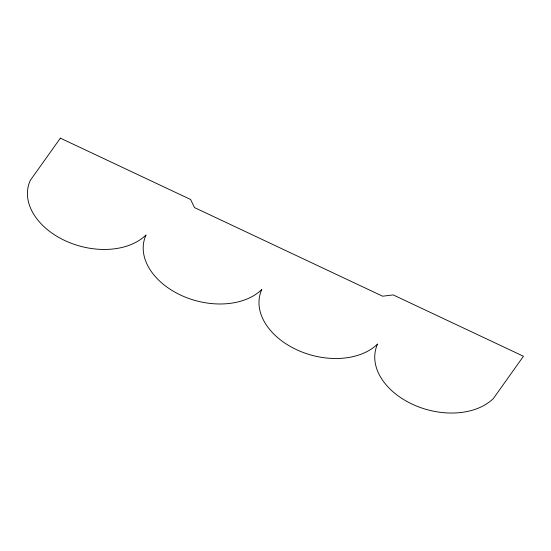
<?xml version="1.0" encoding="UTF-8"?>
<svg xmlns="http://www.w3.org/2000/svg" width="551" height="551" viewBox="0 0 551 551"><rect width="100%" height="100%" fill="white"/><g stroke="black" fill="none" stroke-linecap="round" stroke-linejoin="round"><path stroke-width="0.83" d="M60.369 138.149L30.298 180.397A65.576 45.058 15.5 0 0 64.791 240.525A65.576 45.058 15.5 0 0 146.07 234.926A65.576 45.058 15.5 0 0 180.563 295.054A65.576 45.058 15.5 0 0 261.835 289.454A65.576 45.058 15.5 0 0 296.335 349.582A65.576 45.058 15.5 0 0 377.607 343.982A65.576 45.058 15.5 0 0 412.1 404.11A65.576 45.058 15.5 0 0 493.379 398.511L523.45 356.263L393.207 294.923L382.635 296.211L194.51 207.596L190.612 199.496L60.369 138.149"/></g></svg>
